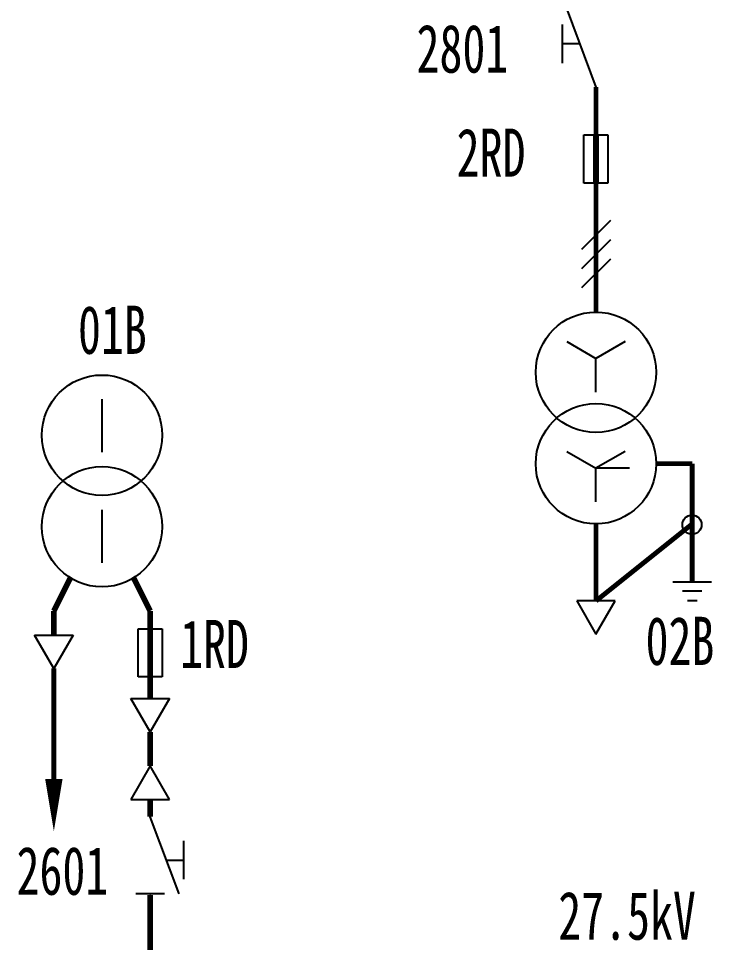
# Model space of a CAD drawing. Header units: millimetres. Extents: x 10667 to 23854, y -3427 to -2899.
# Drawn here: x 11953 to 12025.1, y -3137.6 to -3041.7 of the extents above; entities that cross this region are included whole.
import ezdxf

# ---------------------------------------------------------------- set-up
doc = ezdxf.new("R2010")
doc.units = ezdxf.units.MM
doc.header["$LTSCALE"] = 10
doc.linetypes.add('DASHED', pattern=[11, 5, 0.5, 5, 0.5])
doc.linetypes.add('XX', pattern=[6, 2, -2, 2])
for name, color, linetype in [('BLOCK', 3, 'Continuous'), ('LINE', 7, 'Continuous'), ('TEXT', 2, 'Continuous'), ('设    备', 3, 'Continuous'), ('设备编号', 2, 'Continuous'), ('连 接 线', 1, 'Continuous')]:
    doc.layers.add(name, color=color, linetype=linetype)
doc.styles.add('HZ', font='SimSun.ttf', dxfattribs={"width": 0.7})

# ---------------------------------------------------------------- blocks, each defined once
blk = doc.blocks.new('$SGK1')
at = {"layer": 'BLOCK'}
for p, q in [((-3, 0), (0, -8)), ((-1.5, 0), (1.5, 0))]:
    blk.add_line(p, q, dxfattribs=at)
at = {"layer": 'TEXT', "color": 3}
for p, q in [((-3.5, -1.5), (-3.5, -5.5)), ((-1.6875, -3.5), (-3.5, -3.5))]:
    blk.add_line(p, q, dxfattribs=at)
blk = doc.blocks.new('$JT')
at = {"color": 3}
blk.add_lwpolyline([(0, 0, 1.8, 0, 0), (-0.001, 5.41, 0, 0, 0)], format="xyseb", dxfattribs=at)

msp = doc.modelspace()

# ---------------------------------------------------------------- linework, layer by layer
at = {"layer": '设    备'}
for p, q in [((12009.974, -3040.809), (12012.974, -3048.809)), ((12023.474, -3102.164), (12022.474, -3102.164))]:
    msp.add_line(p, q, dxfattribs=at)
at = {"layer": '设    备', "color": 3}
for p, q in [((12009.474, -3042.309), (12009.474, -3046.309)), ((12011.287, -3044.309), (12009.474, -3044.309)), ((12011.724, -3053.768), (12014.224, -3053.768)), ((12011.724, -3058.768), (12011.724, -3053.768)), ((12014.224, -3053.768), (12014.224, -3058.768)), ((12014.224, -3058.768), (12011.724, -3058.768)), ((12009.943, -3075.224), (12012.974, -3076.974)), ((12016.006, -3075.224), (12012.974, -3076.974)), ((12012.974, -3080.474), (12012.974, -3076.974)), ((11961.679, -3086.704), (11961.679, -3081.204)), ((12009.943, -3086.635), (12012.974, -3088.385)), ((12016.006, -3086.635), (12012.974, -3088.385)), ((12016.474, -3088.385), (12012.974, -3088.385)), ((12012.974, -3091.885), (12012.974, -3088.385)), ((11961.679, -3098.204), (11961.679, -3092.704)), ((12020.974, -3100.164), (12024.974, -3100.164)), ((12023.974, -3101.164), (12021.974, -3101.164)), ((11965.429, -3110.043), (11965.429, -3105.043)), ((11965.429, -3105.043), (11967.929, -3105.043)), ((11967.929, -3105.043), (11967.929, -3110.043)), ((11967.929, -3110.043), (11965.429, -3110.043))]:
    msp.add_line(p, q, dxfattribs=at)
at = {"layer": '设    备', "color": 3, "const_width": 0.6}
for points in [[(12012.974, -3058.768), (12012.974, -3053.768)], [(11966.679, -3105.043), (11966.679, -3110.043)]]:
    msp.add_lwpolyline(points, dxfattribs=at)
at = {"layer": '设    备', "color": 3}
for centre in [(12012.974, -3078.414), (11961.679, -3084.954), (12012.974, -3087.914), (11961.679, -3094.454)]:
    msp.add_circle(centre, 6.25, dxfattribs=at)
for p in [(12012.974, -3053.768), (12012.974, -3058.768), (11966.679, -3105.043), (11966.679, -3110.043)]:
    msp.add_point(p, dxfattribs=at)
at = {"layer": '设    备'}
for p in [(11966.68, -3124.567), (11966.68, -3132.567)]:
    msp.add_point(p, dxfattribs=at)
at = {"layer": '连 接 线', "color": 3}
for p, q in [((12014.474, -3062.664), (12011.474, -3065.664)), ((12014.474, -3064.664), (12011.474, -3067.664)), ((12014.474, -3066.664), (12011.474, -3069.664)), ((12010.974, -3102.164), (12012.974, -3105.628)), ((12014.974, -3102.164), (12010.974, -3102.164)), ((12012.974, -3105.628), (12014.974, -3102.164)), ((11956.679, -3109.168), (11954.679, -3105.704)), ((11954.679, -3105.704), (11958.679, -3105.704)), ((11958.679, -3105.704), (11956.679, -3109.168)), ((11964.68, -3112.3), (11968.68, -3112.3)), ((11966.68, -3115.764), (11964.68, -3112.3)), ((11968.68, -3112.3), (11966.68, -3115.764)), ((11966.68, -3119.299), (11964.68, -3122.764)), ((11968.68, -3122.764), (11966.68, -3119.299)), ((11964.68, -3122.764), (11968.68, -3122.764))]:
    msp.add_line(p, q, dxfattribs=at)
at = {"layer": '连 接 线', "color": 1, "const_width": 0.5}
for points in [[(12012.974, -3048.809), (12012.974, -3072.164)], [(12019.224, -3087.914), (12022.974, -3087.914)], [(12022.974, -3087.914), (12022.974, -3094.164)], [(12012.974, -3094.164), (12012.974, -3102.164)], [(12022.974, -3094.164), (12012.974, -3102.164)], [(12022.974, -3094.164), (12022.974, -3100.164)]]:
    msp.add_lwpolyline(points, dxfattribs=at)
at = {"layer": '连 接 线', "color": 3, "const_width": 0.6}
for points in [[(11956.679, -3103.204), (11958.395, -3099.772)], [(11966.679, -3103.204), (11964.963, -3099.772)]]:
    msp.add_lwpolyline(points, dxfattribs=at)
at = {"layer": '连 接 线', "const_width": 0.6}
for points in [[(11956.679, -3103.204), (11956.679, -3105.704)], [(11966.679, -3103.204), (11966.68, -3112.3)], [(11966.68, -3122.764), (11966.68, -3124.567)], [(11966.68, -3132.686), (11966.68, -3141.339)]]:
    msp.add_lwpolyline(points, dxfattribs=at)
at = {"layer": '连 接 线', "color": 6, "linetype": 'DASHED', "ltscale": 0.5, "const_width": 0.5}
msp.add_lwpolyline([(11956.679, -3109.168), (11956.679, -3121.168)], dxfattribs=at)
at = {"layer": '连 接 线', "color": 0, "linetype": 'XX', "const_width": 0.6}
msp.add_lwpolyline([(11966.68, -3115.764), (11966.68, -3119.3)], dxfattribs=at)
at = {"layer": '连 接 线', "color": 3}
msp.add_circle((12022.948, -3094.247), 1, dxfattribs=at)
msp.add_point((11956.679, -3103.204), dxfattribs=at)

# ---------------------------------------------------------------- block references
at = {"layer": 'LINE', "rotation": 180}
msp.add_blockref('$SGK1', (11966.68, -3132.567), dxfattribs=at)
at = {"layer": '连 接 线', "color": 3, "rotation": 180}
msp.add_blockref('$JT', (11956.679, -3120.668), dxfattribs=at)

# ---------------------------------------------------------------- texts
at = {"layer": '设备编号', "color": 6, "style": 'HZ', "width": 0.7}
for s, p in [('2801', (11994.346, -3047.309)), ('2RD', (11998.509, -3058.11)), ('01B', (11959.187, -3076.506)), ('02B', (12018.128, -3108.81)), ('1RD', (11969.791, -3109.13)), ('2601', (11952.804, -3132.674)), ('27.5kV', (12009.066, -3137.339))]:
    msp.add_text(s, height=5, dxfattribs=at).set_placement(p)

doc.saveas('drawing.dxf')
